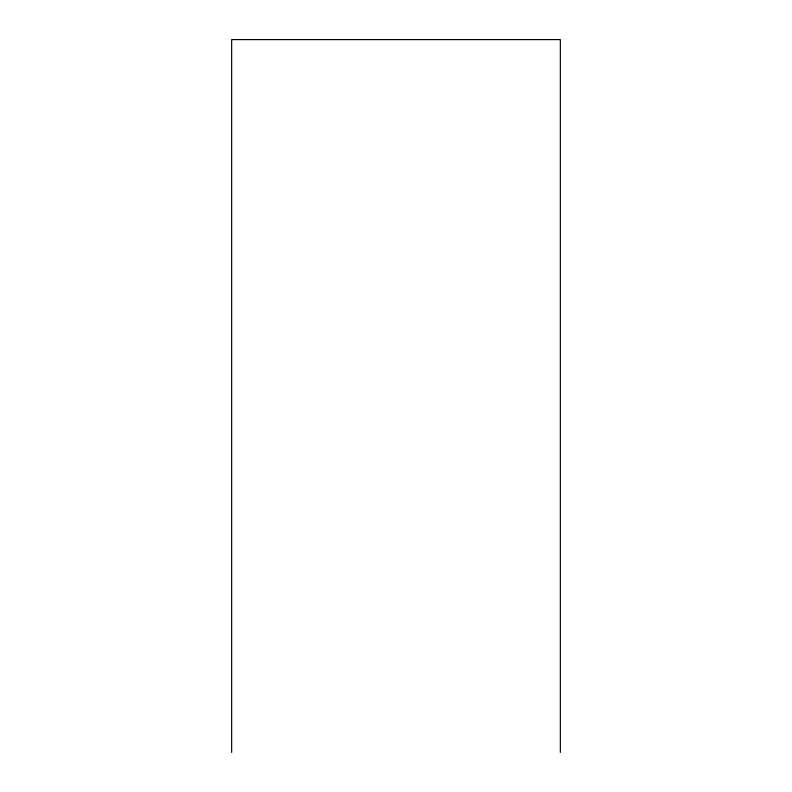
<?xml version="1.0" encoding="UTF-8"?>
<svg xmlns="http://www.w3.org/2000/svg" width="792" height="792" viewBox="0 0 792 792"><rect width="100%" height="100%" fill="white"/><g stroke="black" fill="none" stroke-linecap="round" stroke-linejoin="round"><path stroke-width="1.19" d="M560.34 752.4L560.34 39.6L231.66 39.6L231.66 752.4"/></g></svg>
